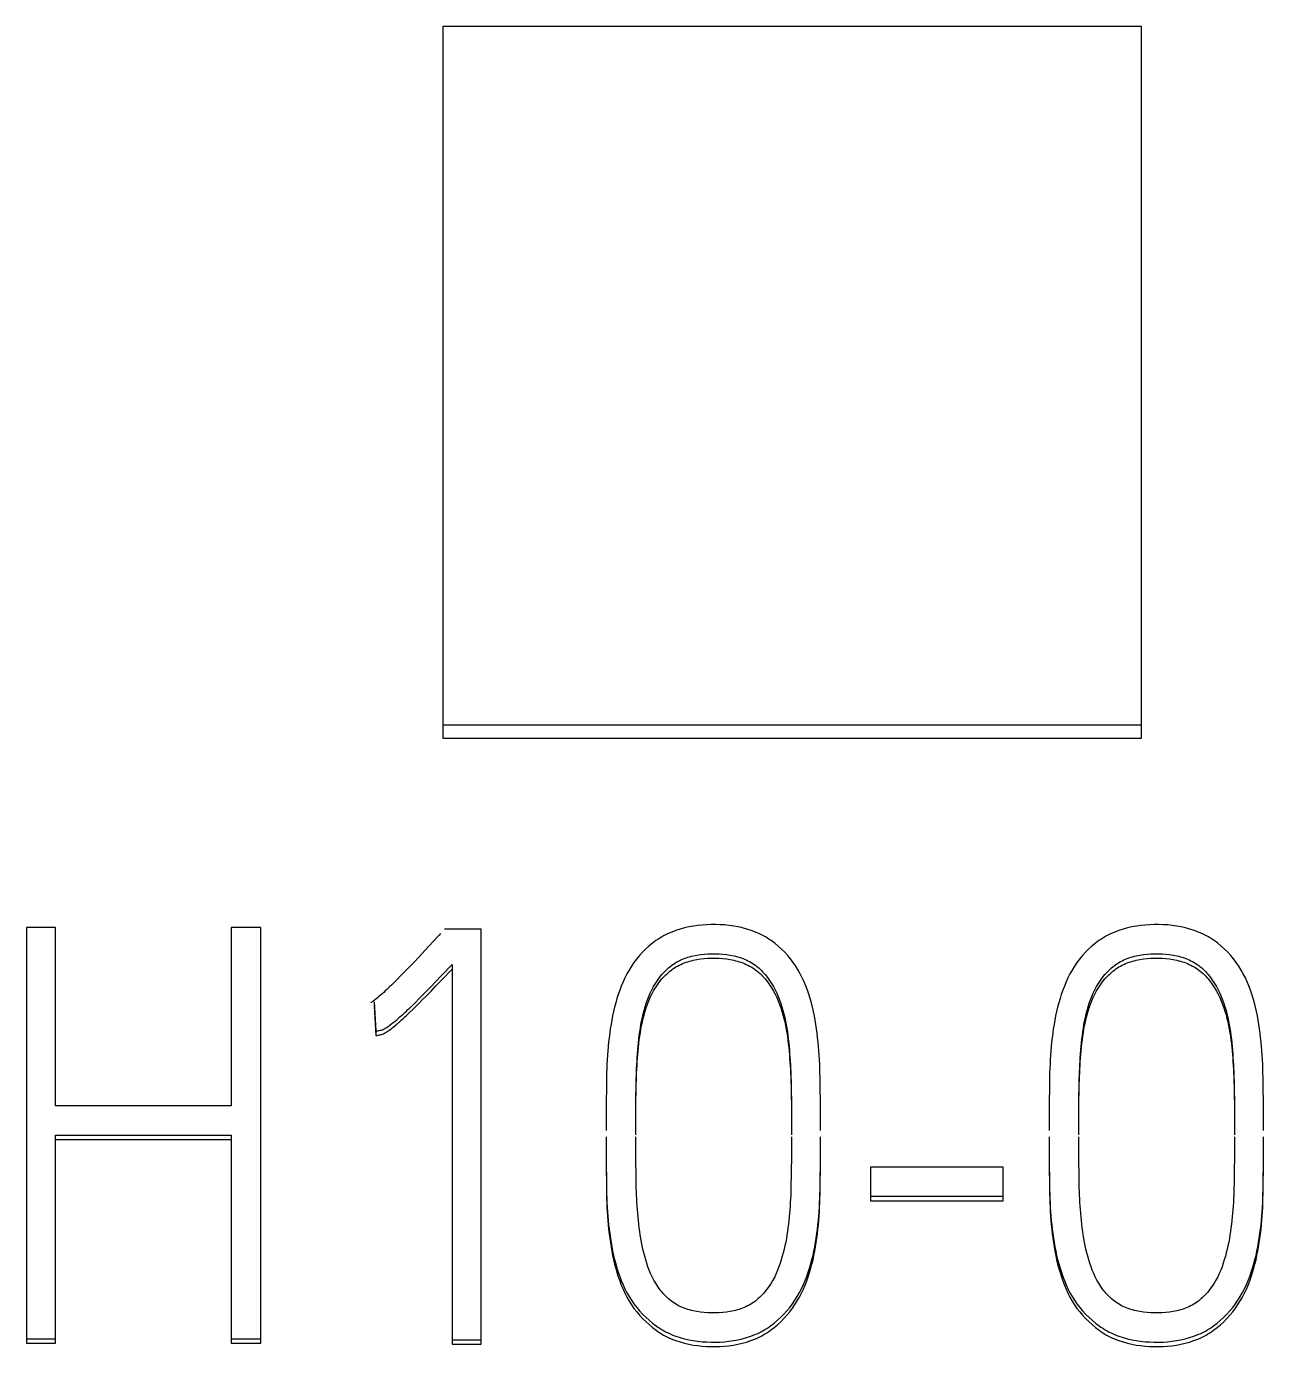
# Model space of a CAD drawing. Extents: x 0 to 594, y 0 to 420.
# Drawn here: x 159.777 to 163.319, y 356.874 to 360.652 of the extents above; entities that cross this region are included whole.
import ezdxf

# ---------------------------------------------------------------- set-up
doc = ezdxf.new("R2010")
doc.units = 0
doc.header["$LTSCALE"] = 32.67
doc.layers.add('20000_FRONT_O', color=7, linetype='CONTINUOUS')
doc.layers.add('20500_FRONT_O_LABELING', color=7, linetype='CONTINUOUS')

msp = doc.modelspace()

# ---------------------------------------------------------------- linework, layer by layer
at = {"layer": '20000_FRONT_O', "color": 7, "linetype": 'CONTINUOUS'}
for p, q in [((160.9696, 360.6525), (160.9696, 358.6157)), ((162.9696, 360.6525), (160.9696, 360.6525)), ((162.9696, 358.6157), (162.9696, 360.6525)), ((160.9696, 358.6538), (162.9696, 358.6538)), ((160.9696, 358.6157), (162.9696, 358.6157))]:
    msp.add_line(p, q, dxfattribs=at)
at = {"layer": '20500_FRONT_O_LABELING', "color": 7, "linetype": 'CONTINUOUS'}
for p, q in [((159.7772, 358.0737), (159.7772, 356.8836)), ((159.8604, 358.0737), (159.7772, 358.0737)), ((159.8604, 357.5628), (159.8604, 358.0737)), ((160.363, 358.0737), (160.363, 357.5628)), ((160.4479, 358.0737), (160.363, 358.0737)), ((160.4479, 356.8836), (160.4479, 358.0737)), ((161.079, 358.0688), (160.9742, 358.0688)), ((161.079, 356.8803), (161.079, 358.0688)), ((160.9545, 358.0468), (160.9178, 358.0073)), ((160.9178, 358.0073), (160.9014, 357.9898)), ((160.8725, 357.9594), (160.86, 357.9465)), ((160.8849, 357.9724), (160.8725, 357.9594)), ((160.9014, 357.9898), (160.8849, 357.9724)), ((160.9658, 357.9356), (160.9958, 357.9672)), ((160.9658, 357.9229), (160.9958, 357.9545)), ((160.9958, 357.9672), (160.9958, 356.8803)), ((160.8475, 357.9336), (160.8391, 357.9251)), ((160.86, 357.9465), (160.8475, 357.9336)), ((160.9357, 357.9043), (160.9486, 357.9177)), ((160.9486, 357.9177), (160.9658, 357.9356)), ((160.9486, 357.905), (160.9658, 357.9229)), ((160.9007, 357.8688), (160.9095, 357.8776)), ((160.9095, 357.8776), (160.9226, 357.8909)), ((160.9095, 357.8649), (160.9226, 357.8782)), ((160.9226, 357.8909), (160.9357, 357.9043)), ((160.9226, 357.8782), (160.9357, 357.8915)), ((160.9357, 357.8915), (160.9486, 357.905)), ((160.7728, 357.8608), (160.7778, 357.7773)), ((160.7728, 357.8481), (160.7778, 357.7646)), ((160.7729, 357.8594), (160.7729, 357.8467)), ((160.883, 357.8513), (160.8919, 357.86)), ((160.883, 357.8386), (160.8919, 357.8473)), ((160.8919, 357.86), (160.9007, 357.8688)), ((160.8919, 357.8473), (160.9007, 357.8561)), ((160.9007, 357.8561), (160.9095, 357.8649)), ((160.7778, 357.7773), (160.7778, 357.7646)), ((161.4375, 357.619), (161.4369, 357.5683)), ((161.5221, 357.5866), (161.5226, 357.618)), ((161.9655, 357.6494), (161.9661, 357.6284)), ((161.9655, 357.6367), (161.9661, 357.6157)), ((161.9661, 357.6284), (161.9665, 357.6075)), ((161.9661, 357.6157), (161.9665, 357.5948)), ((162.0497, 357.619), (162.0493, 357.6443)), ((162.0503, 357.5683), (162.0497, 357.619)), ((162.7058, 357.619), (162.7051, 357.5683)), ((162.7903, 357.5866), (162.7908, 357.618)), ((163.2338, 357.6494), (163.2343, 357.6284)), ((163.2338, 357.6367), (163.2343, 357.6157)), ((163.2343, 357.6284), (163.2347, 357.6075)), ((163.2343, 357.6157), (163.2347, 357.5948)), ((163.318, 357.619), (163.3175, 357.6443)), ((163.3186, 357.5683), (163.318, 357.619)), ((161.5217, 357.5552), (161.5221, 357.5866)), ((161.5221, 357.5739), (161.5226, 357.6053)), ((161.9665, 357.6075), (161.967, 357.5761)), ((161.9665, 357.5948), (161.967, 357.5634)), ((161.967, 357.5761), (161.9673, 357.5447)), ((162.79, 357.5552), (162.7903, 357.5866)), ((162.7903, 357.5739), (162.7908, 357.6053)), ((163.2347, 357.6075), (163.2352, 357.5761)), ((163.2347, 357.5948), (163.2352, 357.5634)), ((163.2352, 357.5761), (163.2355, 357.5447)), ((160.363, 357.5628), (159.8604, 357.5628)), ((161.4369, 357.5683), (161.4366, 357.5303)), ((161.5215, 357.5238), (161.5217, 357.5552)), ((161.5215, 357.5111), (161.5217, 357.5425)), ((161.5217, 357.5425), (161.5221, 357.5739)), ((161.967, 357.5634), (161.9673, 357.532)), ((161.9673, 357.5447), (161.9675, 357.5133)), ((162.0506, 357.5303), (162.0503, 357.5683)), ((162.7051, 357.5683), (162.7049, 357.5303)), ((162.7897, 357.5238), (162.79, 357.5552)), ((162.7897, 357.5111), (162.79, 357.5425)), ((162.79, 357.5425), (162.7903, 357.5739)), ((163.2352, 357.5634), (163.2355, 357.532)), ((163.2355, 357.5447), (163.2357, 357.5133)), ((163.3189, 357.5303), (163.3186, 357.5683)), ((161.4366, 357.5303), (161.4366, 357.4923)), ((161.5214, 357.4796), (161.5215, 357.5238)), ((161.9673, 357.532), (161.9675, 357.5006)), ((161.9675, 357.5133), (161.9675, 357.4796)), ((162.0507, 357.4923), (162.0506, 357.5303)), ((162.7049, 357.5303), (162.7048, 357.4923)), ((162.7897, 357.4796), (162.7897, 357.5238)), ((163.2355, 357.532), (163.2357, 357.5006)), ((163.2357, 357.5133), (163.2357, 357.4796)), ((163.3189, 357.4923), (163.3189, 357.5303)), ((159.8604, 356.8836), (159.8604, 357.4792)), ((159.8604, 357.4792), (160.363, 357.4792)), ((159.8604, 357.4665), (160.363, 357.4665)), ((160.363, 357.4792), (160.363, 356.8836)), ((161.4366, 357.4743), (161.4366, 357.4238)), ((161.9675, 357.4743), (161.9674, 357.4431)), ((162.0506, 357.4238), (162.0507, 357.4743)), ((162.7048, 357.4743), (162.7049, 357.4238)), ((163.2357, 357.4743), (163.2356, 357.4431)), ((163.3189, 357.4238), (163.3189, 357.4743)), ((161.4366, 357.4365), (161.4369, 357.3986)), ((161.4366, 357.4238), (161.4369, 357.3859)), ((161.5218, 357.4014), (161.5216, 357.4326)), ((161.9674, 357.4431), (161.9672, 357.4118)), ((162.0503, 357.3986), (162.0506, 357.4365)), ((162.0503, 357.3859), (162.0506, 357.4238)), ((162.7049, 357.4365), (162.7051, 357.3986)), ((162.7049, 357.4238), (162.7051, 357.3859)), ((162.7901, 357.4014), (162.7898, 357.4326)), ((163.2356, 357.4431), (163.2354, 357.4118)), ((163.3186, 357.3986), (163.3189, 357.4365)), ((163.3186, 357.3859), (163.3189, 357.4238)), ((161.4369, 357.3986), (161.4375, 357.3482)), ((161.4369, 357.3859), (161.4375, 357.3355)), ((161.5223, 357.3701), (161.5218, 357.4014)), ((161.9672, 357.4118), (161.9668, 357.3805)), ((162.0497, 357.3482), (162.0503, 357.3986)), ((162.0497, 357.3355), (162.0503, 357.3859)), ((162.1938, 357.3875), (162.1938, 357.2913)), ((162.5733, 357.3875), (162.1938, 357.3875)), ((162.5733, 357.2913), (162.5733, 357.3875)), ((162.7051, 357.3986), (162.7058, 357.3482)), ((162.7051, 357.3859), (162.7058, 357.3355)), ((162.7905, 357.3701), (162.7901, 357.4014)), ((163.2354, 357.4118), (163.235, 357.3805)), ((163.318, 357.3482), (163.3186, 357.3986)), ((163.318, 357.3355), (163.3186, 357.3859)), ((161.4375, 357.3482), (161.438, 357.3229)), ((161.5226, 357.3492), (161.5223, 357.3701)), ((161.5232, 357.3284), (161.5226, 357.3492)), ((161.9668, 357.3805), (161.9665, 357.3597)), ((162.7058, 357.3482), (162.7062, 357.3229)), ((162.7909, 357.3492), (162.7905, 357.3701)), ((162.7914, 357.3284), (162.7909, 357.3492)), ((163.235, 357.3805), (163.2347, 357.3597)), ((161.4375, 357.3355), (161.438, 357.3102)), ((162.7058, 357.3355), (162.7062, 357.3102)), ((162.1938, 357.304), (162.5733, 357.304)), ((162.1938, 357.2913), (162.5733, 357.2913)), ((159.7772, 356.8963), (159.8604, 356.8963)), ((160.363, 356.8963), (160.4479, 356.8963)), ((159.7772, 356.8836), (159.8604, 356.8836)), ((160.363, 356.8836), (160.4479, 356.8836)), ((160.9958, 356.893), (161.079, 356.893)), ((160.9958, 356.8803), (161.079, 356.8803))]:
    msp.add_line(p, q, dxfattribs=at)
for points in [[(162.0493, 357.6443), (162.0489, 357.657), (162.0486, 357.6697), (162.0481, 357.6823), (162.0475, 357.695), (162.0467, 357.7076), (162.0458, 357.7202), (162.0448, 357.7329), (162.0436, 357.7455), (162.0423, 357.7581), (162.0408, 357.7707), (162.0392, 357.7832), (162.0373, 357.7958), (162.0352, 357.8083), (162.0329, 357.8207), (162.0304, 357.8331), (162.0275, 357.8455), (162.0243, 357.8578), (162.0208, 357.87), (162.0171, 357.8821), (162.013, 357.8941), (162.0085, 357.906), (162.0037, 357.9177), (161.9984, 357.9293), (161.9927, 357.9406), (161.9865, 357.9517), (161.9797, 357.9625), (161.9725, 357.973), (161.9648, 357.9832), (161.9567, 357.993), (161.9481, 358.0025), (161.9391, 358.0115), (161.9296, 358.0201), (161.9196, 358.0282), (161.9093, 358.0358), (161.9039, 358.0394), (161.8985, 358.0429), (161.893, 358.0462), (161.8874, 358.0493), (161.8817, 358.0523), (161.8759, 358.0552), (161.8641, 358.0603), (161.8521, 358.0649), (161.8398, 358.0689), (161.8274, 358.0723), (161.8148, 358.0752), (161.8021, 358.0775), (161.7894, 358.0793), (161.7766, 358.0806), (161.7637, 358.0814), (161.7508, 358.0818), (161.7379, 358.0818), (161.725, 358.0814), (161.7121, 358.0805), (161.6993, 358.0792), (161.6865, 358.0774), (161.6738, 358.0751), (161.6612, 358.0723), (161.6488, 358.0688), (161.6365, 358.0648), (161.6245, 358.0602), (161.6127, 358.055), (161.607, 358.0522), (161.6013, 358.0492), (161.5957, 358.046), (161.5902, 358.0427), (161.5847, 358.0393), (161.5794, 358.0357), (161.5691, 358.0281), (161.5591, 358.0199), (161.5497, 358.0113), (161.5406, 358.0023), (161.5321, 357.9928), (161.5239, 357.983), (161.5163, 357.9728), (161.509, 357.9623), (161.5023, 357.9515), (161.4961, 357.9404), (161.4904, 357.929), (161.4851, 357.9175), (161.4803, 357.9057), (161.4758, 357.8938), (161.4717, 357.8818), (161.4679, 357.8697), (161.4643, 357.8576), (161.4611, 357.8453), (161.4581, 357.833), (161.4554, 357.8206), (161.453, 357.8082), (161.4508, 357.7957), (161.4488, 357.7832), (161.447, 357.7706), (161.4454, 357.758), (161.444, 357.7455), (161.4427, 357.7329), (161.4416, 357.7202), (161.4406, 357.7076), (161.4398, 357.695), (161.4392, 357.6823), (161.4387, 357.6697), (161.4383, 357.657), (161.438, 357.6443), (161.4375, 357.619)], [(163.3175, 357.6443), (163.3172, 357.657), (163.3168, 357.6697), (163.3163, 357.6823), (163.3157, 357.695), (163.315, 357.7076), (163.3141, 357.7202), (163.313, 357.7329), (163.3119, 357.7455), (163.3105, 357.7581), (163.3091, 357.7707), (163.3074, 357.7832), (163.3055, 357.7958), (163.3035, 357.8083), (163.3012, 357.8207), (163.2986, 357.8331), (163.2957, 357.8455), (163.2926, 357.8578), (163.2891, 357.87), (163.2853, 357.8821), (163.2812, 357.8941), (163.2768, 357.906), (163.2719, 357.9177), (163.2667, 357.9293), (163.2609, 357.9406), (163.2547, 357.9517), (163.248, 357.9625), (163.2407, 357.973), (163.233, 357.9832), (163.2249, 357.993), (163.2163, 358.0025), (163.2073, 358.0115), (163.1978, 358.0201), (163.1879, 358.0282), (163.1775, 358.0358), (163.1722, 358.0394), (163.1668, 358.0429), (163.1612, 358.0462), (163.1556, 358.0493), (163.1499, 358.0523), (163.1442, 358.0552), (163.1324, 358.0603), (163.1203, 358.0649), (163.1081, 358.0689), (163.0956, 358.0723), (163.0831, 358.0752), (163.0704, 358.0775), (163.0576, 358.0793), (163.0448, 358.0806), (163.0319, 358.0814), (163.019, 358.0818), (163.0061, 358.0818), (162.9932, 358.0814), (162.9803, 358.0805), (162.9675, 358.0792), (162.9547, 358.0774), (162.9421, 358.0751), (162.9295, 358.0723), (162.917, 358.0688), (162.9048, 358.0648), (162.8927, 358.0602), (162.881, 358.055), (162.8752, 358.0522), (162.8695, 358.0492), (162.8639, 358.046), (162.8584, 358.0427), (162.853, 358.0393), (162.8476, 358.0357), (162.8373, 358.0281), (162.8274, 358.0199), (162.8179, 358.0113), (162.8089, 358.0023), (162.8003, 357.9928), (162.7922, 357.983), (162.7845, 357.9728), (162.7773, 357.9623), (162.7706, 357.9515), (162.7643, 357.9404), (162.7586, 357.929), (162.7534, 357.9175), (162.7485, 357.9057), (162.7441, 357.8938), (162.7399, 357.8818), (162.7361, 357.8697), (162.7326, 357.8576), (162.7293, 357.8453), (162.7263, 357.833), (162.7236, 357.8206), (162.7212, 357.8082), (162.719, 357.7957), (162.717, 357.7832), (162.7152, 357.7706), (162.7136, 357.758), (162.7122, 357.7455), (162.7109, 357.7329), (162.7098, 357.7202), (162.7089, 357.7076), (162.7081, 357.695), (162.7075, 357.6823), (162.7069, 357.6697), (162.7065, 357.657), (162.7062, 357.6443), (162.7058, 357.619)], [(160.9625, 358.0557), (160.9585, 358.0512), (160.9545, 358.0468)], [(161.5226, 357.618), (161.5231, 357.6389), (161.5234, 357.6494), (161.5237, 357.6598), (161.5242, 357.6703), (161.5247, 357.6807), (161.5252, 357.6912), (161.5259, 357.7016), (161.5267, 357.7121), (161.5275, 357.7225), (161.5284, 357.733), (161.5295, 357.7434), (161.5306, 357.7538), (161.5318, 357.7642), (161.5332, 357.7746), (161.5348, 357.7849), (161.5365, 357.7953), (161.5384, 357.8056), (161.5406, 357.8158), (161.5429, 357.826), (161.5456, 357.8362), (161.5484, 357.8463), (161.5515, 357.8563), (161.5549, 357.8662), (161.5587, 357.876), (161.5628, 357.8856), (161.5673, 357.8951), (161.5723, 357.9044), (161.5777, 357.9134), (161.5836, 357.9221), (161.5899, 357.9306), (161.5966, 357.9388), (161.6001, 357.9427), (161.6037, 357.9466), (161.6074, 357.9503), (161.6113, 357.9539), (161.6152, 357.9575), (161.6193, 357.9609), (161.6235, 357.9642), (161.6277, 357.9673), (161.6321, 357.9703), (161.6366, 357.9731), (161.6412, 357.9758), (161.6459, 357.9783), (161.6507, 357.9806), (161.6555, 357.9827), (161.6605, 357.9847), (161.6655, 357.9865), (161.6705, 357.9882), (161.6757, 357.9897), (161.6808, 357.9911), (161.686, 357.9923), (161.6965, 357.9944), (161.707, 357.996), (161.7176, 357.9972), (161.7282, 357.9979), (161.7389, 357.9983), (161.7495, 357.9983), (161.7602, 357.9979), (161.7708, 357.9972), (161.7814, 357.996), (161.792, 357.9944), (161.8024, 357.9923), (161.8076, 357.991), (161.8127, 357.9896), (161.8178, 357.9881), (161.8229, 357.9864), (161.8279, 357.9846), (161.8328, 357.9826), (161.8377, 357.9805), (161.8425, 357.9782), (161.8472, 357.9757), (161.8519, 357.9731), (161.8564, 357.9703), (161.8608, 357.9674), (161.8652, 357.9643), (161.8694, 357.9611), (161.8735, 357.9577), (161.8774, 357.9542), (161.8813, 357.9505), (161.8849, 357.9467), (161.8885, 357.9428), (161.8919, 357.9388), (161.8984, 357.9305), (161.9045, 357.9219), (161.9103, 357.9131), (161.9157, 357.9041), (161.9206, 357.8948), (161.9252, 357.8854), (161.9294, 357.8758), (161.9333, 357.866), (161.9368, 357.8561), (161.9401, 357.8462), (161.9431, 357.8361), (161.9458, 357.826), (161.9482, 357.8158), (161.9504, 357.8055), (161.9524, 357.7952), (161.9541, 357.7849), (161.9557, 357.7746), (161.9571, 357.7642), (161.9583, 357.7538), (161.9595, 357.7434), (161.9605, 357.733), (161.9614, 357.7225), (161.9622, 357.7121), (161.963, 357.7016), (161.9637, 357.6912), (161.9643, 357.6807), (161.9648, 357.6703), (161.9652, 357.6598), (161.9655, 357.6494)], [(162.7908, 357.618), (162.7913, 357.6389), (162.7916, 357.6494), (162.792, 357.6598), (162.7924, 357.6703), (162.7929, 357.6807), (162.7935, 357.6912), (162.7942, 357.7016), (162.7949, 357.7121), (162.7958, 357.7225), (162.7967, 357.733), (162.7977, 357.7434), (162.7988, 357.7538), (162.8001, 357.7642), (162.8015, 357.7746), (162.803, 357.7849), (162.8047, 357.7953), (162.8066, 357.8056), (162.8088, 357.8158), (162.8112, 357.826), (162.8138, 357.8362), (162.8167, 357.8463), (162.8198, 357.8563), (162.8232, 357.8662), (162.8269, 357.876), (162.8311, 357.8856), (162.8356, 357.8951), (162.8406, 357.9044), (162.846, 357.9134), (162.8518, 357.9221), (162.8581, 357.9306), (162.8648, 357.9388), (162.8683, 357.9427), (162.8719, 357.9466), (162.8757, 357.9503), (162.8795, 357.9539), (162.8834, 357.9575), (162.8875, 357.9609), (162.8917, 357.9642), (162.896, 357.9673), (162.9004, 357.9703), (162.9049, 357.9731), (162.9094, 357.9758), (162.9141, 357.9783), (162.9189, 357.9806), (162.9238, 357.9827), (162.9287, 357.9847), (162.9337, 357.9865), (162.9388, 357.9882), (162.9439, 357.9897), (162.9491, 357.9911), (162.9543, 357.9923), (162.9647, 357.9944), (162.9752, 357.996), (162.9858, 357.9972), (162.9965, 357.9979), (163.0071, 357.9983), (163.0178, 357.9983), (163.0284, 357.9979), (163.0391, 357.9972), (163.0497, 357.996), (163.0602, 357.9944), (163.0706, 357.9923), (163.0758, 357.991), (163.081, 357.9896), (163.0861, 357.9881), (163.0911, 357.9864), (163.0961, 357.9846), (163.1011, 357.9826), (163.1059, 357.9805), (163.1107, 357.9782), (163.1155, 357.9757), (163.1201, 357.9731), (163.1246, 357.9703), (163.1291, 357.9674), (163.1334, 357.9643), (163.1376, 357.9611), (163.1417, 357.9577), (163.1457, 357.9542), (163.1495, 357.9505), (163.1532, 357.9467), (163.1567, 357.9428), (163.1601, 357.9388), (163.1666, 357.9305), (163.1727, 357.9219), (163.1785, 357.9131), (163.1839, 357.9041), (163.1889, 357.8948), (163.1935, 357.8854), (163.1977, 357.8758), (163.2015, 357.866), (163.2051, 357.8561), (163.2083, 357.8462), (163.2113, 357.8361), (163.214, 357.826), (163.2165, 357.8158), (163.2187, 357.8055), (163.2206, 357.7952), (163.2224, 357.7849), (163.2239, 357.7746), (163.2253, 357.7642), (163.2266, 357.7538), (163.2277, 357.7434), (163.2287, 357.733), (163.2296, 357.7225), (163.2305, 357.7121), (163.2312, 357.7016), (163.2319, 357.6912), (163.2325, 357.6807), (163.233, 357.6703), (163.2334, 357.6598), (163.2338, 357.6494)], [(161.5226, 357.6053), (161.5231, 357.6262), (161.5234, 357.6367), (161.5237, 357.6471), (161.5242, 357.6576), (161.5247, 357.668), (161.5252, 357.6785), (161.5259, 357.6889), (161.5267, 357.6994), (161.5275, 357.7098), (161.5284, 357.7203), (161.5295, 357.7307), (161.5306, 357.7411), (161.5318, 357.7515), (161.5332, 357.7619), (161.5348, 357.7722), (161.5365, 357.7826), (161.5384, 357.7929), (161.5406, 357.8031), (161.5429, 357.8133), (161.5456, 357.8235), (161.5484, 357.8336), (161.5515, 357.8436), (161.5549, 357.8535), (161.5587, 357.8633), (161.5628, 357.8729), (161.5673, 357.8824), (161.5723, 357.8917), (161.5777, 357.9007), (161.5836, 357.9094), (161.5899, 357.9179), (161.5966, 357.9261), (161.6001, 357.93), (161.6037, 357.9339), (161.6074, 357.9376), (161.6113, 357.9412), (161.6152, 357.9448), (161.6193, 357.9482), (161.6235, 357.9515), (161.6277, 357.9546), (161.6321, 357.9576), (161.6366, 357.9604), (161.6412, 357.9631), (161.6459, 357.9656), (161.6507, 357.9679), (161.6555, 357.97), (161.6605, 357.972), (161.6655, 357.9738), (161.6705, 357.9755), (161.6757, 357.977), (161.6808, 357.9784), (161.686, 357.9796), (161.6965, 357.9817), (161.707, 357.9833), (161.7176, 357.9845), (161.7282, 357.9852), (161.7389, 357.9856), (161.7495, 357.9856), (161.7602, 357.9852), (161.7708, 357.9845), (161.7814, 357.9833), (161.792, 357.9817), (161.8024, 357.9796), (161.8076, 357.9783), (161.8127, 357.9769), (161.8178, 357.9754), (161.8229, 357.9737), (161.8279, 357.9719), (161.8328, 357.9699), (161.8377, 357.9678), (161.8425, 357.9655), (161.8472, 357.963), (161.8519, 357.9604), (161.8564, 357.9576), (161.8608, 357.9547), (161.8652, 357.9516), (161.8694, 357.9484), (161.8735, 357.945), (161.8774, 357.9415), (161.8813, 357.9378), (161.8849, 357.934), (161.8885, 357.9301), (161.8919, 357.9261), (161.8984, 357.9178), (161.9045, 357.9092), (161.9103, 357.9004), (161.9157, 357.8914), (161.9206, 357.8821), (161.9252, 357.8727), (161.9294, 357.8631), (161.9333, 357.8533), (161.9368, 357.8434), (161.9401, 357.8335), (161.9431, 357.8234), (161.9458, 357.8133), (161.9482, 357.8031), (161.9504, 357.7928), (161.9524, 357.7825), (161.9541, 357.7722), (161.9557, 357.7619), (161.9571, 357.7515), (161.9583, 357.7411), (161.9595, 357.7307), (161.9605, 357.7203), (161.9614, 357.7098), (161.9622, 357.6994), (161.963, 357.6889), (161.9637, 357.6785), (161.9643, 357.668), (161.9648, 357.6576), (161.9652, 357.6471), (161.9655, 357.6367)], [(162.7908, 357.6053), (162.7913, 357.6262), (162.7916, 357.6367), (162.792, 357.6471), (162.7924, 357.6576), (162.7929, 357.668), (162.7935, 357.6785), (162.7942, 357.6889), (162.7949, 357.6994), (162.7958, 357.7098), (162.7967, 357.7203), (162.7977, 357.7307), (162.7988, 357.7411), (162.8001, 357.7515), (162.8015, 357.7619), (162.803, 357.7722), (162.8047, 357.7826), (162.8066, 357.7929), (162.8088, 357.8031), (162.8112, 357.8133), (162.8138, 357.8235), (162.8167, 357.8336), (162.8198, 357.8436), (162.8232, 357.8535), (162.8269, 357.8633), (162.8311, 357.8729), (162.8356, 357.8824), (162.8406, 357.8917), (162.846, 357.9007), (162.8518, 357.9094), (162.8581, 357.9179), (162.8648, 357.9261), (162.8683, 357.93), (162.8719, 357.9339), (162.8757, 357.9376), (162.8795, 357.9412), (162.8834, 357.9448), (162.8875, 357.9482), (162.8917, 357.9515), (162.896, 357.9546), (162.9004, 357.9576), (162.9049, 357.9604), (162.9094, 357.9631), (162.9141, 357.9656), (162.9189, 357.9679), (162.9238, 357.97), (162.9287, 357.972), (162.9337, 357.9738), (162.9388, 357.9755), (162.9439, 357.977), (162.9491, 357.9784), (162.9543, 357.9796), (162.9647, 357.9817), (162.9752, 357.9833), (162.9858, 357.9845), (162.9965, 357.9852), (163.0071, 357.9856), (163.0178, 357.9856), (163.0284, 357.9852), (163.0391, 357.9845), (163.0497, 357.9833), (163.0602, 357.9817), (163.0706, 357.9796), (163.0758, 357.9783), (163.081, 357.9769), (163.0861, 357.9754), (163.0911, 357.9737), (163.0961, 357.9719), (163.1011, 357.9699), (163.1059, 357.9678), (163.1107, 357.9655), (163.1155, 357.963), (163.1201, 357.9604), (163.1246, 357.9576), (163.1291, 357.9547), (163.1334, 357.9516), (163.1376, 357.9484), (163.1417, 357.945), (163.1457, 357.9415), (163.1495, 357.9378), (163.1532, 357.934), (163.1567, 357.9301), (163.1601, 357.9261), (163.1666, 357.9178), (163.1727, 357.9092), (163.1785, 357.9004), (163.1839, 357.8914), (163.1889, 357.8821), (163.1935, 357.8727), (163.1977, 357.8631), (163.2015, 357.8533), (163.2051, 357.8434), (163.2083, 357.8335), (163.2113, 357.8234), (163.214, 357.8133), (163.2165, 357.8031), (163.2187, 357.7928), (163.2206, 357.7825), (163.2224, 357.7722), (163.2239, 357.7619), (163.2253, 357.7515), (163.2266, 357.7411), (163.2277, 357.7307), (163.2287, 357.7203), (163.2296, 357.7098), (163.2305, 357.6994), (163.2312, 357.6889), (163.2319, 357.6785), (163.2325, 357.668), (163.233, 357.6576), (163.2334, 357.6471), (163.2338, 357.6367)], [(160.8391, 357.9251), (160.8306, 357.9166), (160.8263, 357.9124), (160.822, 357.9082), (160.8177, 357.9041), (160.8133, 357.8999), (160.809, 357.8958), (160.8045, 357.8918), (160.8001, 357.8877), (160.7956, 357.8837), (160.7911, 357.8798), (160.7865, 357.8759), (160.782, 357.872), (160.7773, 357.8682), (160.7726, 357.8644), (160.7702, 357.8626), (160.7678, 357.8609), (160.7653, 357.8592), (160.7628, 357.8575)], [(160.7778, 357.7773), (160.7794, 357.7773), (160.7809, 357.7774), (160.784, 357.7778), (160.7871, 357.7784), (160.7902, 357.7791), (160.7932, 357.7799), (160.7962, 357.7809), (160.7991, 357.7821), (160.8019, 357.7834), (160.8047, 357.7849), (160.8074, 357.7865), (160.81, 357.7882), (160.8126, 357.7899), (160.8177, 357.7936), (160.8226, 357.7973), (160.8276, 357.8012), (160.8324, 357.8051), (160.8372, 357.8091), (160.8419, 357.8132), (160.8466, 357.8173), (160.8512, 357.8215), (160.8558, 357.8256), (160.8604, 357.8299), (160.865, 357.8341), (160.8695, 357.8384), (160.874, 357.8427), (160.883, 357.8513)], [(160.7778, 357.7646), (160.7794, 357.7646), (160.7809, 357.7647), (160.784, 357.7651), (160.7871, 357.7657), (160.7902, 357.7664), (160.7932, 357.7672), (160.7962, 357.7682), (160.7991, 357.7694), (160.8019, 357.7707), (160.8047, 357.7722), (160.8074, 357.7738), (160.81, 357.7755), (160.8126, 357.7772), (160.8177, 357.7809), (160.8226, 357.7846), (160.8276, 357.7885), (160.8324, 357.7924), (160.8372, 357.7964), (160.8419, 357.8005), (160.8466, 357.8046), (160.8512, 357.8087), (160.8558, 357.8129), (160.8604, 357.8172), (160.865, 357.8214), (160.8695, 357.8257), (160.874, 357.83), (160.883, 357.8386)], [(161.5216, 357.4326), (161.5214, 357.4639), (161.5214, 357.4743)], [(162.7898, 357.4326), (162.7897, 357.4639), (162.7897, 357.4743)], [(161.438, 357.3229), (161.4383, 357.3103), (161.4387, 357.2977), (161.4392, 357.2851), (161.4399, 357.2725), (161.4407, 357.2599), (161.4416, 357.2473), (161.4427, 357.2348), (161.444, 357.2222), (161.4455, 357.2097), (161.4471, 357.1971), (161.4489, 357.1846), (161.4508, 357.1722), (161.453, 357.1597), (161.4555, 357.1474), (161.4582, 357.135), (161.4612, 357.1227), (161.4644, 357.1105), (161.4679, 357.0984), (161.4717, 357.0864), (161.4758, 357.0744), (161.4803, 357.0626), (161.4851, 357.0509), (161.4904, 357.0393), (161.4961, 357.0281), (161.5024, 357.017), (161.5092, 357.0063), (161.5165, 356.9959), (161.5243, 356.9859), (161.5325, 356.9763), (161.5412, 356.967), (161.5503, 356.958), (161.5597, 356.9494), (161.5695, 356.9412), (161.5797, 356.9334), (161.5849, 356.9297), (161.5902, 356.9262), (161.5957, 356.9228), (161.6012, 356.9196), (161.6068, 356.9165), (161.6125, 356.9137), (161.6183, 356.9109), (161.6242, 356.9084), (161.6301, 356.906), (161.6361, 356.9037), (161.6484, 356.8997), (161.6608, 356.8962), (161.6733, 356.8933), (161.6859, 356.891), (161.6986, 356.8892), (161.7114, 356.8878), (161.7242, 356.887), (161.7371, 356.8865), (161.7499, 356.8865), (161.7628, 356.8869), (161.7756, 356.8877), (161.7884, 356.889), (161.8011, 356.8908), (161.8137, 356.8931), (161.8263, 356.896), (161.8386, 356.8995), (161.8508, 356.9035), (161.8628, 356.9082), (161.8687, 356.9107), (161.8745, 356.9134), (161.8802, 356.9163), (161.8858, 356.9194), (161.8914, 356.9226), (161.8968, 356.9259), (161.9022, 356.9295), (161.9074, 356.9331), (161.9176, 356.9409), (161.9274, 356.9491), (161.9367, 356.9578), (161.9457, 356.9668), (161.9542, 356.9763), (161.9623, 356.9861), (161.9699, 356.9962), (161.9772, 357.0066), (161.9839, 357.0174), (161.9902, 357.0284), (161.996, 357.0396), (162.0014, 357.0511), (162.0063, 357.0627), (162.0109, 357.0745), (162.0151, 357.0865), (162.019, 357.0985), (162.0227, 357.1106), (162.026, 357.1228), (162.029, 357.135), (162.0317, 357.1474), (162.0342, 357.1597), (162.0364, 357.1722), (162.0384, 357.1846), (162.0402, 357.1971), (162.0418, 357.2097), (162.0432, 357.2222), (162.0445, 357.2348), (162.0456, 357.2473), (162.0466, 357.2599), (162.0474, 357.2725), (162.048, 357.2851), (162.0485, 357.2977), (162.0489, 357.3103), (162.0493, 357.3229), (162.0497, 357.3482)], [(161.9665, 357.3597), (161.966, 357.3388), (161.9658, 357.3284), (161.9654, 357.318), (161.9651, 357.3076), (161.9646, 357.2971), (161.964, 357.2867), (161.9634, 357.2763), (161.9626, 357.2659), (161.9618, 357.2555), (161.9609, 357.2451), (161.9598, 357.2348), (161.9587, 357.2244), (161.9574, 357.2141), (161.956, 357.2037), (161.9545, 357.1934), (161.9528, 357.1831), (161.9509, 357.1728), (161.9488, 357.1626), (161.9465, 357.1524), (161.944, 357.1423), (161.9412, 357.1322), (161.9383, 357.1222), (161.9351, 357.1123), (161.9316, 357.1024), (161.9278, 357.0927), (161.9237, 357.0831), (161.9193, 357.0736), (161.9144, 357.0643), (161.9091, 357.0553), (161.9033, 357.0466), (161.8972, 357.038), (161.8906, 357.0298), (161.8872, 357.0258), (161.8837, 357.022), (161.88, 357.0182), (161.8762, 357.0145), (161.8723, 357.011), (161.8683, 357.0076), (161.8641, 357.0043), (161.8599, 357.0012), (161.8555, 356.9982), (161.851, 356.9954), (161.8464, 356.9927), (161.8418, 356.9902), (161.837, 356.9879), (161.8322, 356.9857), (161.8273, 356.9837), (161.8223, 356.9819), (161.8173, 356.9802), (161.8122, 356.9786), (161.8071, 356.9773), (161.8019, 356.976), (161.7915, 356.9739), (161.781, 356.9723), (161.7705, 356.9711), (161.7599, 356.9704), (161.7493, 356.97), (161.7387, 356.97), (161.728, 356.9704), (161.7175, 356.9711), (161.7069, 356.9723), (161.6964, 356.9739), (161.686, 356.976), (161.6809, 356.9772), (161.6757, 356.9786), (161.6706, 356.9801), (161.6656, 356.9818), (161.6606, 356.9836), (161.6557, 356.9856), (161.6508, 356.9877), (161.6461, 356.99), (161.6414, 356.9925), (161.6368, 356.9951), (161.6323, 356.9979), (161.6279, 357.0008), (161.6236, 357.0039), (161.6195, 357.0072), (161.6154, 357.0106), (161.6115, 357.0141), (161.6077, 357.0178), (161.604, 357.0215), (161.6005, 357.0254), (161.597, 357.0294), (161.5937, 357.0334), (161.5905, 357.0376), (161.5844, 357.0461), (161.5787, 357.0549), (161.5734, 357.064), (161.5686, 357.0733), (161.5642, 357.0828), (161.5603, 357.0925), (161.5566, 357.1023), (161.5533, 357.1122), (161.5502, 357.1221), (161.5474, 357.1322), (161.5447, 357.1423), (161.5423, 357.1524), (161.54, 357.1626), (161.538, 357.1728), (161.5361, 357.1831), (161.5344, 357.1934), (161.5329, 357.2037), (161.5315, 357.2141), (161.5303, 357.2244), (161.5291, 357.2348), (161.5281, 357.2451), (161.5271, 357.2555), (161.5263, 357.2659), (161.5255, 357.2763), (161.5249, 357.2867), (161.5243, 357.2971), (161.5239, 357.3076), (161.5235, 357.318), (161.5232, 357.3284)], [(162.7062, 357.3229), (162.7066, 357.3103), (162.707, 357.2977), (162.7075, 357.2851), (162.7081, 357.2725), (162.7089, 357.2599), (162.7099, 357.2473), (162.711, 357.2348), (162.7123, 357.2222), (162.7137, 357.2097), (162.7153, 357.1971), (162.7171, 357.1846), (162.7191, 357.1722), (162.7213, 357.1597), (162.7237, 357.1474), (162.7264, 357.135), (162.7294, 357.1227), (162.7326, 357.1105), (162.7362, 357.0984), (162.74, 357.0864), (162.7441, 357.0744), (162.7485, 357.0626), (162.7534, 357.0509), (162.7586, 357.0393), (162.7644, 357.0281), (162.7706, 357.017), (162.7774, 357.0063), (162.7847, 356.9959), (162.7925, 356.9859), (162.8008, 356.9763), (162.8095, 356.967), (162.8185, 356.958), (162.828, 356.9494), (162.8378, 356.9412), (162.8479, 356.9334), (162.8532, 356.9297), (162.8585, 356.9262), (162.8639, 356.9228), (162.8694, 356.9196), (162.875, 356.9165), (162.8807, 356.9137), (162.8865, 356.9109), (162.8924, 356.9084), (162.8984, 356.906), (162.9044, 356.9037), (162.9166, 356.8997), (162.929, 356.8962), (162.9415, 356.8933), (162.9542, 356.891), (162.9669, 356.8892), (162.9796, 356.8878), (162.9925, 356.887), (163.0053, 356.8865), (163.0182, 356.8865), (163.031, 356.8869), (163.0438, 356.8877), (163.0566, 356.889), (163.0693, 356.8908), (163.082, 356.8931), (163.0945, 356.896), (163.1069, 356.8995), (163.1191, 356.9035), (163.131, 356.9082), (163.1369, 356.9107), (163.1427, 356.9134), (163.1484, 356.9163), (163.1541, 356.9194), (163.1596, 356.9226), (163.165, 356.9259), (163.1704, 356.9295), (163.1756, 356.9331), (163.1858, 356.9409), (163.1956, 356.9491), (163.205, 356.9578), (163.2139, 356.9668), (163.2224, 356.9763), (163.2305, 356.9861), (163.2382, 356.9962), (163.2454, 357.0066), (163.2522, 357.0174), (163.2584, 357.0284), (163.2642, 357.0396), (163.2696, 357.0511), (163.2746, 357.0627), (163.2791, 357.0745), (163.2834, 357.0865), (163.2873, 357.0985), (163.2909, 357.1106), (163.2942, 357.1228), (163.2972, 357.135), (163.3, 357.1474), (163.3024, 357.1597), (163.3046, 357.1722), (163.3066, 357.1846), (163.3084, 357.1971), (163.31, 357.2097), (163.3115, 357.2222), (163.3127, 357.2348), (163.3139, 357.2473), (163.3148, 357.2599), (163.3156, 357.2725), (163.3163, 357.2851), (163.3168, 357.2977), (163.3172, 357.3103), (163.3175, 357.3229), (163.318, 357.3482)], [(163.2347, 357.3597), (163.2343, 357.3388), (163.234, 357.3284), (163.2337, 357.318), (163.2333, 357.3076), (163.2328, 357.2971), (163.2323, 357.2867), (163.2316, 357.2763), (163.2309, 357.2659), (163.23, 357.2555), (163.2291, 357.2451), (163.2281, 357.2348), (163.2269, 357.2244), (163.2256, 357.2141), (163.2242, 357.2037), (163.2227, 357.1934), (163.221, 357.1831), (163.2191, 357.1728), (163.217, 357.1626), (163.2147, 357.1524), (163.2122, 357.1423), (163.2095, 357.1322), (163.2065, 357.1222), (163.2033, 357.1123), (163.1999, 357.1024), (163.1961, 357.0927), (163.192, 357.0831), (163.1875, 357.0736), (163.1826, 357.0643), (163.1773, 357.0553), (163.1716, 357.0466), (163.1654, 357.038), (163.1589, 357.0298), (163.1555, 357.0258), (163.1519, 357.022), (163.1482, 357.0182), (163.1445, 357.0145), (163.1406, 357.011), (163.1365, 357.0076), (163.1324, 357.0043), (163.1281, 357.0012), (163.1237, 356.9982), (163.1193, 356.9954), (163.1147, 356.9927), (163.11, 356.9902), (163.1053, 356.9879), (163.1004, 356.9857), (163.0955, 356.9837), (163.0906, 356.9819), (163.0855, 356.9802), (163.0804, 356.9786), (163.0753, 356.9773), (163.0701, 356.976), (163.0597, 356.9739), (163.0493, 356.9723), (163.0387, 356.9711), (163.0281, 356.9704), (163.0175, 356.97), (163.0069, 356.97), (162.9963, 356.9704), (162.9857, 356.9711), (162.9752, 356.9723), (162.9647, 356.9739), (162.9543, 356.976), (162.9491, 356.9772), (162.944, 356.9786), (162.9389, 356.9801), (162.9338, 356.9818), (162.9288, 356.9836), (162.9239, 356.9856), (162.9191, 356.9877), (162.9143, 356.99), (162.9096, 356.9925), (162.905, 356.9951), (162.9005, 356.9979), (162.8962, 357.0008), (162.8919, 357.0039), (162.8877, 357.0072), (162.8836, 357.0106), (162.8797, 357.0141), (162.8759, 357.0178), (162.8722, 357.0215), (162.8687, 357.0254), (162.8653, 357.0294), (162.8619, 357.0334), (162.8587, 357.0376), (162.8526, 357.0461), (162.8469, 357.0549), (162.8416, 357.064), (162.8368, 357.0733), (162.8325, 357.0828), (162.8285, 357.0925), (162.8249, 357.1023), (162.8215, 357.1122), (162.8185, 357.1221), (162.8156, 357.1322), (162.813, 357.1423), (162.8105, 357.1524), (162.8083, 357.1626), (162.8062, 357.1728), (162.8044, 357.1831), (162.8027, 357.1934), (162.8012, 357.2037), (162.7998, 357.2141), (162.7985, 357.2244), (162.7973, 357.2348), (162.7963, 357.2451), (162.7954, 357.2555), (162.7945, 357.2659), (162.7938, 357.2763), (162.7931, 357.2867), (162.7926, 357.2971), (162.7921, 357.3076), (162.7917, 357.318), (162.7914, 357.3284)], [(161.438, 357.3102), (161.4383, 357.2976), (161.4387, 357.285), (161.4392, 357.2724), (161.4399, 357.2598), (161.4407, 357.2472), (161.4416, 357.2346), (161.4427, 357.2221), (161.444, 357.2095), (161.4455, 357.197), (161.4471, 357.1844), (161.4489, 357.1719), (161.4508, 357.1595), (161.453, 357.147), (161.4555, 357.1347), (161.4582, 357.1223), (161.4612, 357.11), (161.4644, 357.0978), (161.4679, 357.0857), (161.4717, 357.0737), (161.4758, 357.0617), (161.4803, 357.0499), (161.4851, 357.0382), (161.4904, 357.0266), (161.4961, 357.0154), (161.5024, 357.0043), (161.5092, 356.9936), (161.5165, 356.9832), (161.5243, 356.9732), (161.5325, 356.9636), (161.5412, 356.9543), (161.5503, 356.9453), (161.5597, 356.9367), (161.5695, 356.9285), (161.5797, 356.9207), (161.5849, 356.917), (161.5902, 356.9135), (161.5957, 356.9101), (161.6012, 356.9069), (161.6068, 356.9038), (161.6125, 356.901), (161.6183, 356.8982), (161.6242, 356.8957), (161.6301, 356.8933), (161.6361, 356.891), (161.6484, 356.887), (161.6608, 356.8835), (161.6733, 356.8806), (161.6859, 356.8783), (161.6986, 356.8765), (161.7114, 356.8751), (161.7242, 356.8743), (161.7371, 356.8738), (161.7499, 356.8738), (161.7628, 356.8742), (161.7756, 356.875), (161.7884, 356.8763), (161.8011, 356.8781), (161.8137, 356.8804), (161.8263, 356.8833), (161.8386, 356.8868), (161.8508, 356.8908), (161.8628, 356.8955), (161.8687, 356.898), (161.8745, 356.9007), (161.8802, 356.9036), (161.8858, 356.9067), (161.8914, 356.9099), (161.8968, 356.9132), (161.9022, 356.9168), (161.9074, 356.9204), (161.9176, 356.9282), (161.9274, 356.9364), (161.9367, 356.9451), (161.9457, 356.9541), (161.9542, 356.9636), (161.9623, 356.9734), (161.9699, 356.9835), (161.9772, 356.9939), (161.9839, 357.0047), (161.9902, 357.0157), (161.996, 357.0269), (162.0014, 357.0384), (162.0063, 357.05), (162.0109, 357.0618), (162.0151, 357.0738), (162.019, 357.0858), (162.0227, 357.0979), (162.026, 357.1101), (162.029, 357.1223), (162.0317, 357.1347), (162.0342, 357.147), (162.0364, 357.1595), (162.0384, 357.1719), (162.0402, 357.1844), (162.0418, 357.197), (162.0432, 357.2095), (162.0445, 357.2221), (162.0456, 357.2346), (162.0466, 357.2472), (162.0474, 357.2598), (162.048, 357.2724), (162.0485, 357.285), (162.0489, 357.2976), (162.0493, 357.3102), (162.0497, 357.3355)], [(162.7062, 357.3102), (162.7066, 357.2976), (162.707, 357.285), (162.7075, 357.2724), (162.7081, 357.2598), (162.7089, 357.2472), (162.7099, 357.2346), (162.711, 357.2221), (162.7123, 357.2095), (162.7137, 357.197), (162.7153, 357.1844), (162.7171, 357.1719), (162.7191, 357.1595), (162.7213, 357.147), (162.7237, 357.1347), (162.7264, 357.1223), (162.7294, 357.11), (162.7326, 357.0978), (162.7362, 357.0857), (162.74, 357.0737), (162.7441, 357.0617), (162.7485, 357.0499), (162.7534, 357.0382), (162.7586, 357.0266), (162.7644, 357.0154), (162.7706, 357.0043), (162.7774, 356.9936), (162.7847, 356.9832), (162.7925, 356.9732), (162.8008, 356.9636), (162.8095, 356.9543), (162.8185, 356.9453), (162.828, 356.9367), (162.8378, 356.9285), (162.8479, 356.9207), (162.8532, 356.917), (162.8585, 356.9135), (162.8639, 356.9101), (162.8694, 356.9069), (162.875, 356.9038), (162.8807, 356.901), (162.8865, 356.8982), (162.8924, 356.8957), (162.8984, 356.8933), (162.9044, 356.891), (162.9166, 356.887), (162.929, 356.8835), (162.9415, 356.8806), (162.9542, 356.8783), (162.9669, 356.8765), (162.9796, 356.8751), (162.9925, 356.8743), (163.0053, 356.8738), (163.0182, 356.8738), (163.031, 356.8742), (163.0438, 356.875), (163.0566, 356.8763), (163.0693, 356.8781), (163.082, 356.8804), (163.0945, 356.8833), (163.1069, 356.8868), (163.1191, 356.8908), (163.131, 356.8955), (163.1369, 356.898), (163.1427, 356.9007), (163.1484, 356.9036), (163.1541, 356.9067), (163.1596, 356.9099), (163.165, 356.9132), (163.1704, 356.9168), (163.1756, 356.9204), (163.1858, 356.9282), (163.1956, 356.9364), (163.205, 356.9451), (163.2139, 356.9541), (163.2224, 356.9636), (163.2305, 356.9734), (163.2382, 356.9835), (163.2454, 356.9939), (163.2522, 357.0047), (163.2584, 357.0157), (163.2642, 357.0269), (163.2696, 357.0384), (163.2746, 357.05), (163.2791, 357.0618), (163.2834, 357.0738), (163.2873, 357.0858), (163.2909, 357.0979), (163.2942, 357.1101), (163.2972, 357.1223), (163.3, 357.1347), (163.3024, 357.147), (163.3046, 357.1595), (163.3066, 357.1719), (163.3084, 357.1844), (163.31, 357.197), (163.3115, 357.2095), (163.3127, 357.2221), (163.3139, 357.2346), (163.3148, 357.2472), (163.3156, 357.2598), (163.3163, 357.2724), (163.3168, 357.285), (163.3172, 357.2976), (163.3175, 357.3102), (163.318, 357.3355)]]:
    msp.add_lwpolyline(points, dxfattribs=at)

doc.saveas('drawing.dxf')
